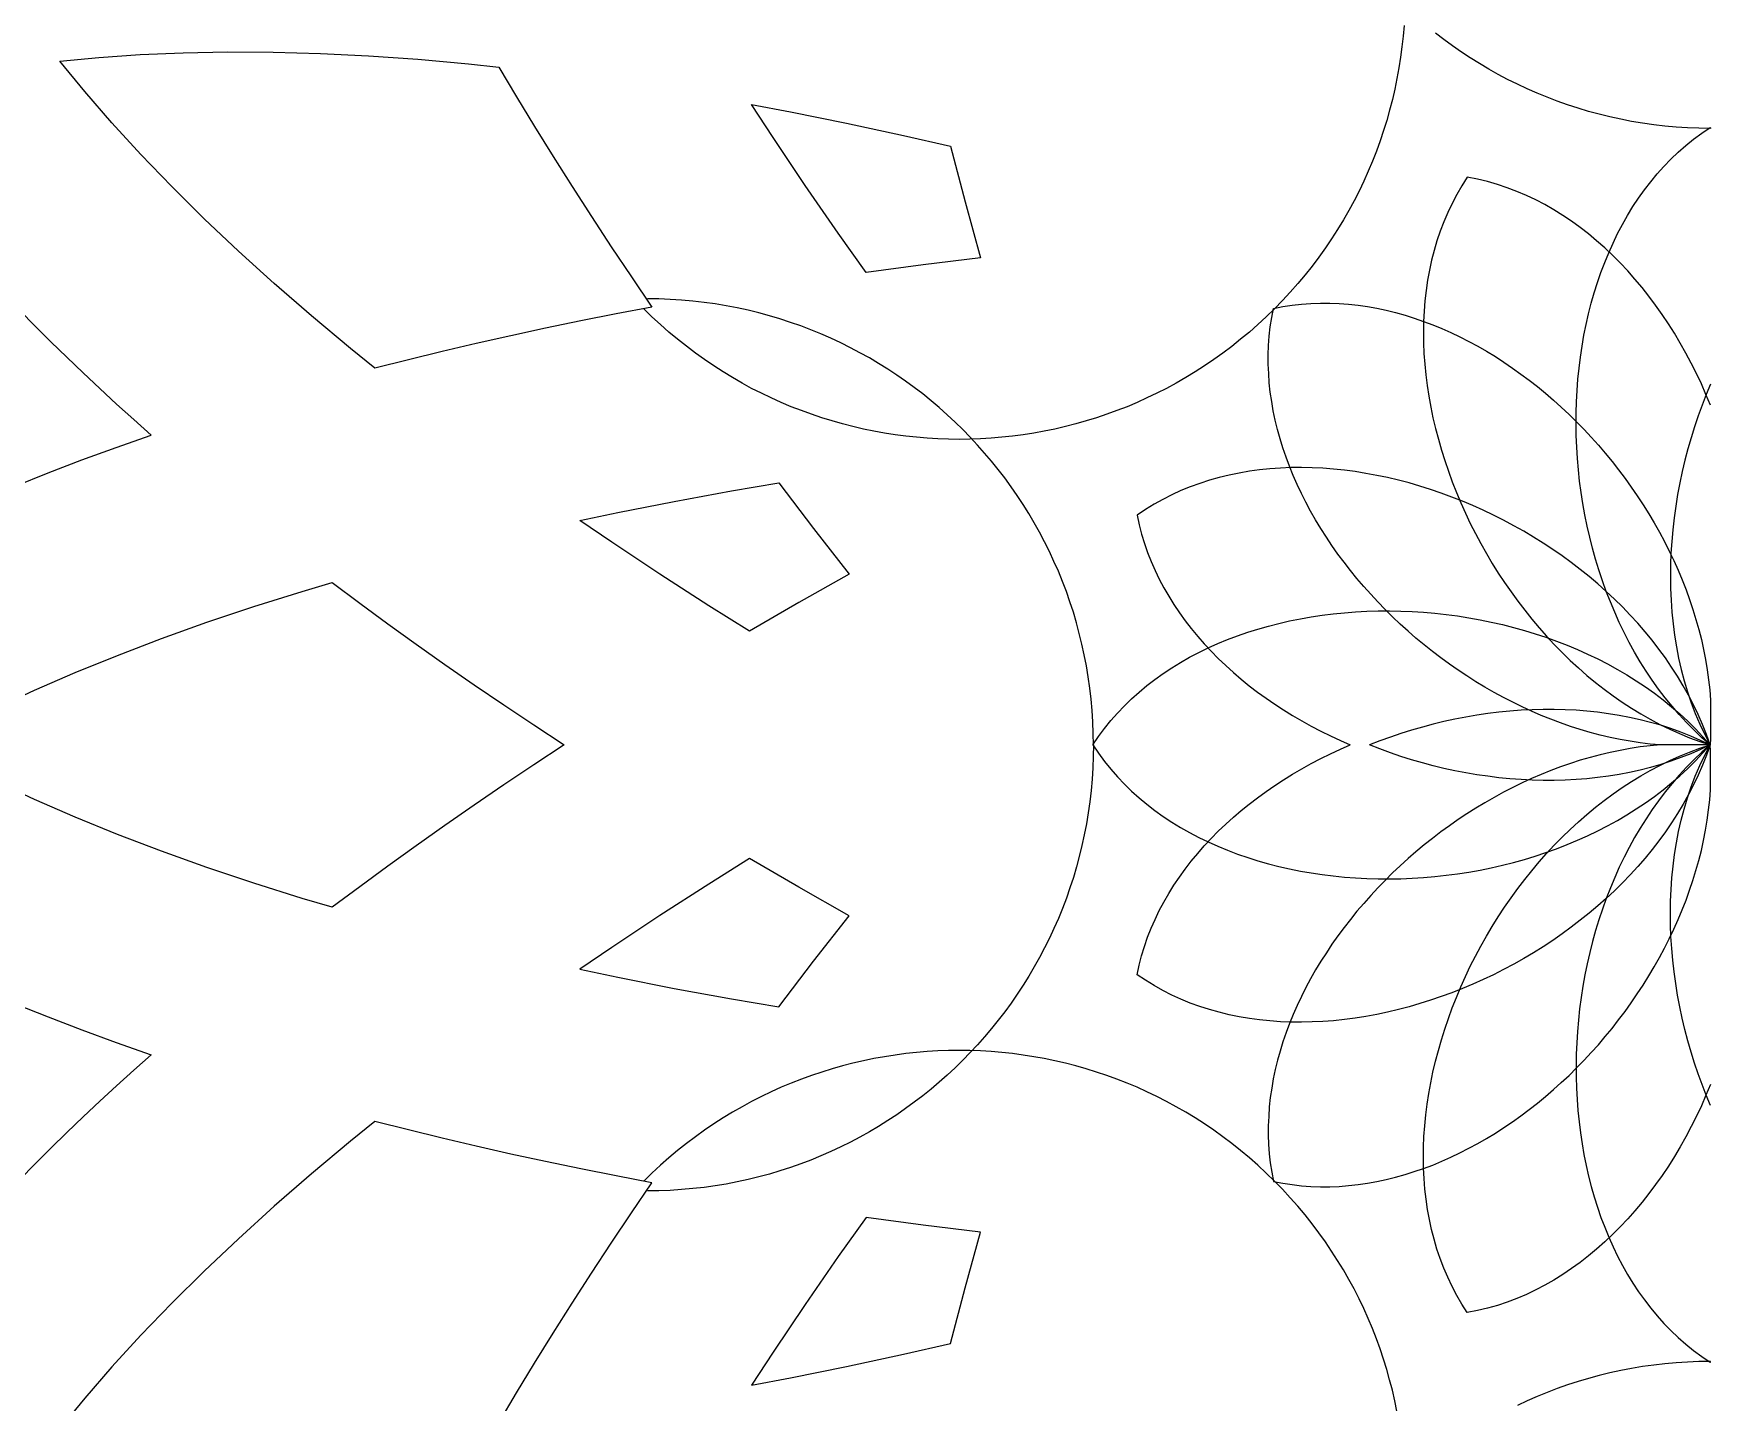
# Model space of a CAD drawing. Extents: x -5 to 96, y -47 to 131.
# Drawn here: x 26.8 to 45.27, y 34.92 to 49.99 of the extents above; entities that cross this region are included whole.
import ezdxf

# ---------------------------------------------------------------- set-up
doc = ezdxf.new("R2010")
doc.units = 0
doc.header["$MEASUREMENT"] = 0
doc.layers.add('LAYER_1', color=18, linetype='CONTINUOUS')

msp = doc.modelspace()

# ---------------------------------------------------------------- linework, layer by layer
at = {"layer": 'LAYER_1'}
for points in [[(41.895, 50.083), (41.885, 49.966), (41.872, 49.849), (41.857, 49.732), (41.839, 49.615), (41.817, 49.499), (41.794, 49.383), (41.767, 49.267), (41.737, 49.152), (41.705, 49.038), (41.67, 48.925), (41.632, 48.812), (41.591, 48.7), (41.548, 48.588), (41.501, 48.478), (41.452, 48.369), (41.4, 48.26), (41.346, 48.153), (41.288, 48.046), (41.228, 47.941), (41.164, 47.837), (41.098, 47.734), (41.03, 47.633), (40.958, 47.533), (40.883, 47.434), (40.806, 47.337), (40.726, 47.241), (40.643, 47.147), (40.558, 47.055), (40.469, 46.964), (40.378, 46.875), (40.286, 46.79), (40.192, 46.707), (40.096, 46.627), (39.999, 46.549), (39.9, 46.475), (39.8, 46.403), (39.699, 46.335), (39.596, 46.269), (39.492, 46.205), (39.387, 46.145), (39.28, 46.087), (39.173, 46.033), (39.064, 45.981), (38.955, 45.931), (38.845, 45.885), (38.733, 45.842), (38.621, 45.801), (38.508, 45.763), (38.395, 45.728), (38.28, 45.695), (38.166, 45.666), (38.05, 45.639), (37.934, 45.615), (37.818, 45.594), (37.701, 45.576), (37.584, 45.561), (37.467, 45.548), (37.35, 45.538), (37.232, 45.531), (37.114, 45.527), (36.996, 45.525), (36.879, 45.527), (36.761, 45.531), (36.643, 45.538), (36.526, 45.548), (36.408, 45.561), (36.291, 45.576), (36.175, 45.594), (36.058, 45.615), (35.942, 45.639), (35.827, 45.666), (35.712, 45.695), (35.598, 45.728), (35.484, 45.763), (35.372, 45.801), (35.259, 45.842), (35.148, 45.885), (35.038, 45.931), (34.928, 45.981), (34.82, 46.033), (34.712, 46.087), (34.606, 46.145), (34.501, 46.205), (34.397, 46.269), (34.294, 46.335), (34.192, 46.403), (34.092, 46.475), (33.994, 46.55), (33.896, 46.627), (33.801, 46.707), (33.707, 46.79), (33.614, 46.875), (33.524, 46.964)], [(41.895, 50.083), (41.885, 49.966), (41.872, 49.849), (41.857, 49.732), (41.839, 49.615), (41.817, 49.499), (41.794, 49.383), (41.767, 49.267), (41.737, 49.152), (41.705, 49.038), (41.67, 48.925), (41.632, 48.812), (41.591, 48.7), (41.548, 48.588), (41.501, 48.478), (41.452, 48.369), (41.4, 48.26), (41.346, 48.153), (41.288, 48.046), (41.228, 47.941), (41.164, 47.837), (41.098, 47.734), (41.03, 47.633), (40.958, 47.533), (40.883, 47.434), (40.806, 47.337), (40.726, 47.241), (40.643, 47.147), (40.558, 47.055), (40.469, 46.964), (40.378, 46.875), (40.286, 46.79), (40.192, 46.707), (40.096, 46.627), (39.999, 46.549), (39.9, 46.475), (39.8, 46.403), (39.699, 46.335), (39.596, 46.269), (39.492, 46.205), (39.387, 46.145), (39.28, 46.087), (39.173, 46.033), (39.064, 45.981), (38.955, 45.931), (38.845, 45.885), (38.733, 45.842), (38.621, 45.801), (38.508, 45.763), (38.395, 45.728), (38.28, 45.695), (38.166, 45.666), (38.05, 45.639), (37.934, 45.615), (37.818, 45.594), (37.701, 45.576), (37.584, 45.561), (37.467, 45.548), (37.35, 45.538), (37.232, 45.531), (37.114, 45.527), (36.996, 45.525), (36.879, 45.527), (36.761, 45.531), (36.643, 45.538), (36.526, 45.548), (36.408, 45.561), (36.291, 45.576), (36.175, 45.594), (36.058, 45.615), (35.942, 45.639), (35.827, 45.666), (35.712, 45.695), (35.598, 45.728), (35.484, 45.763), (35.372, 45.801), (35.259, 45.842), (35.148, 45.885), (35.038, 45.931), (34.928, 45.981), (34.82, 46.033), (34.712, 46.087), (34.606, 46.145), (34.501, 46.205), (34.397, 46.269), (34.294, 46.335), (34.192, 46.403), (34.092, 46.475), (33.994, 46.55), (33.896, 46.627), (33.801, 46.707), (33.707, 46.79), (33.614, 46.875), (33.524, 46.964)], [(45.269, 48.95), (45.143, 48.951), (45.017, 48.956), (44.892, 48.964), (44.768, 48.975), (44.645, 48.99), (44.522, 49.007), (44.401, 49.027), (44.281, 49.05), (44.162, 49.076), (44.043, 49.105), (43.926, 49.137), (43.811, 49.172), (43.696, 49.209), (43.583, 49.249), (43.471, 49.292), (43.36, 49.337), (43.251, 49.385), (43.143, 49.436), (43.036, 49.489), (42.931, 49.544), (42.828, 49.602), (42.726, 49.663), (42.625, 49.725), (42.527, 49.79), (42.43, 49.858), (42.334, 49.927), (42.241, 49.999)], [(38.475, 42.161), (38.467, 42.161), (38.53, 42.253), (38.596, 42.342), (38.666, 42.429), (38.739, 42.512), (38.816, 42.592), (38.895, 42.669), (38.978, 42.743), (39.064, 42.815), (39.153, 42.883), (39.244, 42.948), (39.338, 43.01), (39.435, 43.069), (39.534, 43.126), (39.636, 43.179), (39.739, 43.229), (39.845, 43.277), (39.953, 43.321), (40.063, 43.363), (40.174, 43.401), (40.287, 43.437), (40.402, 43.47), (40.518, 43.499), (40.635, 43.526), (40.754, 43.55), (40.874, 43.571), (40.995, 43.589), (41.116, 43.604), (41.239, 43.617), (41.362, 43.626), (41.486, 43.633), (41.61, 43.636), (41.735, 43.637), (41.86, 43.635), (41.985, 43.63), (42.11, 43.622), (42.235, 43.611), (42.36, 43.597), (42.485, 43.581), (42.609, 43.561), (42.732, 43.539), (42.856, 43.514), (42.978, 43.486), (43.099, 43.455), (43.22, 43.422), (43.339, 43.385), (43.458, 43.346), (43.575, 43.304), (43.69, 43.259), (43.805, 43.211), (43.917, 43.161), (44.028, 43.108), (44.137, 43.052), (44.244, 42.993), (44.35, 42.931), (44.453, 42.866), (44.553, 42.799), (44.652, 42.729), (44.748, 42.656), (44.841, 42.581), (44.932, 42.502), (45.02, 42.421), (45.105, 42.337), (45.186, 42.251), (45.265, 42.161), (45.176, 42.24), (45.089, 42.322), (45.005, 42.407), (44.924, 42.495), (44.846, 42.586), (44.77, 42.679), (44.697, 42.775), (44.627, 42.873), (44.56, 42.974), (44.496, 43.077), (44.434, 43.182), (44.375, 43.289), (44.319, 43.398), (44.265, 43.509), (44.215, 43.622), (44.167, 43.736), (44.122, 43.852), (44.08, 43.969), (44.041, 44.087), (44.005, 44.207), (43.971, 44.327), (43.94, 44.449), (43.912, 44.571), (43.887, 44.694), (43.865, 44.818), (43.846, 44.942), (43.829, 45.066), (43.815, 45.191), (43.805, 45.316), (43.797, 45.441), (43.792, 45.567), (43.789, 45.691), (43.79, 45.816), (43.794, 45.94), (43.8, 46.064), (43.81, 46.187), (43.822, 46.31), (43.837, 46.432), (43.855, 46.553), (43.876, 46.672), (43.9, 46.791), (43.927, 46.909), (43.957, 47.025), (43.989, 47.139), (44.025, 47.253), (44.064, 47.364), (44.105, 47.474), (44.15, 47.581), (44.197, 47.687), (44.247, 47.791), (44.301, 47.892), (44.357, 47.991), (44.416, 48.088), (44.478, 48.182), (44.544, 48.274), (44.612, 48.362), (44.683, 48.448), (44.757, 48.531), (44.834, 48.611), (44.915, 48.687), (44.998, 48.761), (45.084, 48.831), (45.173, 48.897), (45.265, 48.96), (45.269, 48.957), (45.269, 48.95)], [(38.475, 42.161), (38.467, 42.161), (38.53, 42.253), (38.596, 42.342), (38.666, 42.429), (38.739, 42.512), (38.816, 42.592), (38.895, 42.669), (38.978, 42.743), (39.064, 42.815), (39.153, 42.883), (39.244, 42.948), (39.338, 43.01), (39.435, 43.069), (39.534, 43.126), (39.636, 43.179), (39.739, 43.229), (39.845, 43.277), (39.953, 43.321), (40.063, 43.363), (40.174, 43.401), (40.287, 43.437), (40.402, 43.47), (40.518, 43.499), (40.635, 43.526), (40.754, 43.55), (40.874, 43.571), (40.995, 43.589), (41.116, 43.604), (41.239, 43.617), (41.362, 43.626), (41.486, 43.633), (41.61, 43.636), (41.735, 43.637), (41.86, 43.635), (41.985, 43.63), (42.11, 43.622), (42.235, 43.611), (42.36, 43.597), (42.485, 43.581), (42.609, 43.561), (42.732, 43.539), (42.856, 43.514), (42.978, 43.486), (43.099, 43.455), (43.22, 43.422), (43.339, 43.385), (43.458, 43.346), (43.575, 43.304), (43.69, 43.259), (43.805, 43.211), (43.917, 43.161), (44.028, 43.108), (44.137, 43.052), (44.244, 42.993), (44.35, 42.931), (44.453, 42.866), (44.553, 42.799), (44.652, 42.729), (44.748, 42.656), (44.841, 42.581), (44.932, 42.502), (45.02, 42.421), (45.105, 42.337), (45.186, 42.251), (45.265, 42.161), (45.176, 42.24), (45.089, 42.322), (45.005, 42.407), (44.924, 42.495), (44.846, 42.586), (44.77, 42.679), (44.697, 42.775), (44.627, 42.873), (44.56, 42.974), (44.496, 43.077), (44.434, 43.182), (44.375, 43.289), (44.319, 43.398), (44.265, 43.509), (44.215, 43.622), (44.167, 43.736), (44.122, 43.852), (44.08, 43.969), (44.041, 44.087), (44.005, 44.207), (43.971, 44.327), (43.94, 44.449), (43.912, 44.571), (43.887, 44.694), (43.865, 44.818), (43.846, 44.942), (43.829, 45.066), (43.815, 45.191), (43.805, 45.316), (43.797, 45.441), (43.792, 45.567), (43.789, 45.691), (43.79, 45.816), (43.794, 45.94), (43.8, 46.064), (43.81, 46.187), (43.822, 46.31), (43.837, 46.432), (43.855, 46.553), (43.876, 46.672), (43.9, 46.791), (43.927, 46.909), (43.957, 47.025), (43.989, 47.139), (44.025, 47.253), (44.064, 47.364), (44.105, 47.474), (44.15, 47.581), (44.197, 47.687), (44.247, 47.791), (44.301, 47.892), (44.357, 47.991), (44.416, 48.088), (44.478, 48.182), (44.544, 48.274), (44.612, 48.362), (44.683, 48.448), (44.757, 48.531), (44.834, 48.611), (44.915, 48.687), (44.998, 48.761), (45.084, 48.831), (45.173, 48.897), (45.265, 48.96), (45.269, 48.957), (45.269, 48.95)], [(45.269, 45.901), (45.22, 46.019), (45.169, 46.135), (45.115, 46.25), (45.058, 46.364), (44.999, 46.475), (44.937, 46.585), (44.873, 46.693), (44.806, 46.798), (44.737, 46.901), (44.666, 47.002), (44.592, 47.101), (44.516, 47.197), (44.438, 47.29), (44.358, 47.381), (44.276, 47.468), (44.191, 47.553), (44.105, 47.635), (44.016, 47.713), (43.926, 47.788), (43.834, 47.86), (43.74, 47.928), (43.644, 47.992), (43.546, 48.053), (43.446, 48.11), (43.345, 48.162), (43.242, 48.211), (43.138, 48.256), (43.032, 48.296), (42.924, 48.332), (42.815, 48.363), (42.704, 48.39), (42.592, 48.412), (42.532, 48.318), (42.476, 48.222), (42.424, 48.124), (42.377, 48.024), (42.333, 47.922), (42.294, 47.818), (42.258, 47.713), (42.226, 47.606), (42.199, 47.497), (42.175, 47.388), (42.154, 47.277), (42.138, 47.164), (42.125, 47.051), (42.116, 46.937), (42.11, 46.822), (42.108, 46.706), (42.11, 46.589), (42.115, 46.472), (42.123, 46.355), (42.135, 46.237), (42.15, 46.118), (42.168, 46), (42.19, 45.881), (42.214, 45.763), (42.242, 45.644), (42.273, 45.526), (42.307, 45.408), (42.344, 45.291), (42.384, 45.174), (42.426, 45.057), (42.472, 44.942), (42.52, 44.827), (42.571, 44.713), (42.625, 44.6), (42.682, 44.488), (42.741, 44.377), (42.802, 44.268), (42.867, 44.16), (42.933, 44.053), (43.002, 43.948), (43.074, 43.845), (43.148, 43.743), (43.224, 43.644), (43.302, 43.546), (43.382, 43.451), (43.465, 43.357), (43.55, 43.266), (43.636, 43.177), (43.725, 43.091), (43.816, 43.008), (43.909, 42.927), (44.003, 42.848), (44.099, 42.773), (44.197, 42.701), (44.297, 42.631), (44.399, 42.565), (44.502, 42.502), (44.607, 42.443), (44.713, 42.386), (44.821, 42.334), (44.93, 42.285), (45.04, 42.24), (45.152, 42.199), (45.265, 42.161), (45.16, 42.211), (45.053, 42.258), (44.944, 42.301), (44.834, 42.341), (44.722, 42.377), (44.609, 42.409), (44.495, 42.438), (44.379, 42.464), (44.263, 42.486), (44.146, 42.505), (44.027, 42.521), (43.908, 42.534), (43.789, 42.543), (43.668, 42.549), (43.548, 42.552), (43.427, 42.552), (43.305, 42.549), (43.184, 42.543), (43.062, 42.534), (42.94, 42.522), (42.819, 42.507), (42.697, 42.489), (42.576, 42.468), (42.456, 42.445), (42.335, 42.419), (42.216, 42.39), (42.097, 42.358), (41.979, 42.324), (41.861, 42.287), (41.745, 42.248), (41.63, 42.206), (41.516, 42.161)], [(45.269, 45.901), (45.22, 46.019), (45.169, 46.135), (45.115, 46.25), (45.058, 46.364), (44.999, 46.475), (44.937, 46.585), (44.873, 46.693), (44.806, 46.798), (44.737, 46.901), (44.666, 47.002), (44.592, 47.101), (44.516, 47.197), (44.438, 47.29), (44.358, 47.381), (44.276, 47.468), (44.191, 47.553), (44.105, 47.635), (44.016, 47.713), (43.926, 47.788), (43.834, 47.86), (43.74, 47.928), (43.644, 47.992), (43.546, 48.053), (43.446, 48.11), (43.345, 48.162), (43.242, 48.211), (43.138, 48.256), (43.032, 48.296), (42.924, 48.332), (42.815, 48.363), (42.704, 48.39), (42.592, 48.412), (42.532, 48.318), (42.476, 48.222), (42.424, 48.124), (42.377, 48.024), (42.333, 47.922), (42.294, 47.818), (42.258, 47.713), (42.226, 47.606), (42.199, 47.497), (42.175, 47.388), (42.154, 47.277), (42.138, 47.164), (42.125, 47.051), (42.116, 46.937), (42.11, 46.822), (42.108, 46.706), (42.11, 46.589), (42.115, 46.472), (42.123, 46.355), (42.135, 46.237), (42.15, 46.118), (42.168, 46), (42.19, 45.881), (42.214, 45.763), (42.242, 45.644), (42.273, 45.526), (42.307, 45.408), (42.344, 45.291), (42.384, 45.174), (42.426, 45.057), (42.472, 44.942), (42.52, 44.827), (42.571, 44.713), (42.625, 44.6), (42.682, 44.488), (42.741, 44.377), (42.802, 44.268), (42.867, 44.16), (42.933, 44.053), (43.002, 43.948), (43.074, 43.845), (43.148, 43.743), (43.224, 43.644), (43.302, 43.546), (43.382, 43.451), (43.465, 43.357), (43.55, 43.266), (43.636, 43.177), (43.725, 43.091), (43.816, 43.008), (43.909, 42.927), (44.003, 42.848), (44.099, 42.773), (44.197, 42.701), (44.297, 42.631), (44.399, 42.565), (44.502, 42.502), (44.607, 42.443), (44.713, 42.386), (44.821, 42.334), (44.93, 42.285), (45.04, 42.24), (45.152, 42.199), (45.265, 42.161), (45.16, 42.211), (45.053, 42.258), (44.944, 42.301), (44.834, 42.341), (44.722, 42.377), (44.609, 42.409), (44.495, 42.438), (44.379, 42.464), (44.263, 42.486), (44.146, 42.505), (44.027, 42.521), (43.908, 42.534), (43.789, 42.543), (43.668, 42.549), (43.548, 42.552), (43.427, 42.552), (43.305, 42.549), (43.184, 42.543), (43.062, 42.534), (42.94, 42.522), (42.819, 42.507), (42.697, 42.489), (42.576, 42.468), (42.456, 42.445), (42.335, 42.419), (42.216, 42.39), (42.097, 42.358), (41.979, 42.324), (41.861, 42.287), (41.745, 42.248), (41.63, 42.206), (41.516, 42.161)], [(26.604, 45.011), (26.966, 45.157), (27.337, 45.299), (27.715, 45.437), (28.1, 45.572), (27.908, 45.743), (27.719, 45.914), (27.533, 46.086), (27.351, 46.257), (27.172, 46.429), (26.996, 46.601), (26.824, 46.773), (26.654, 46.946)], [(26.604, 45.011), (26.966, 45.157), (27.337, 45.299), (27.715, 45.437), (28.1, 45.572), (27.908, 45.743), (27.719, 45.914), (27.533, 46.086), (27.351, 46.257), (27.172, 46.429), (26.996, 46.601), (26.824, 46.773), (26.654, 46.946)], [(38.475, 42.161), (38.473, 42.288), (38.468, 42.414), (38.46, 42.539), (38.449, 42.663), (38.435, 42.787), (38.418, 42.909), (38.398, 43.03), (38.375, 43.151), (38.349, 43.27), (38.32, 43.388), (38.288, 43.506), (38.254, 43.621), (38.217, 43.736), (38.177, 43.85), (38.134, 43.962), (38.089, 44.073), (38.041, 44.182), (37.99, 44.29), (37.937, 44.397), (37.882, 44.502), (37.824, 44.606), (37.764, 44.708), (37.701, 44.808), (37.636, 44.907), (37.569, 45.004), (37.499, 45.1), (37.427, 45.193), (37.353, 45.285), (37.277, 45.375), (37.199, 45.463), (37.118, 45.55), (37.036, 45.634), (36.952, 45.716), (36.866, 45.797), (36.777, 45.875), (36.687, 45.951), (36.596, 46.025), (36.502, 46.097), (36.406, 46.166), (36.309, 46.234), (36.21, 46.299), (36.11, 46.361), (36.008, 46.422), (35.904, 46.48), (35.799, 46.535), (35.693, 46.588), (35.585, 46.639), (35.475, 46.687), (35.364, 46.732), (35.252, 46.775), (35.139, 46.814), (35.024, 46.852), (34.908, 46.886), (34.791, 46.918), (34.673, 46.947), (34.553, 46.973), (34.433, 46.996), (34.311, 47.016), (34.189, 47.033), (34.066, 47.047), (33.941, 47.058), (33.816, 47.066), (33.69, 47.071), (33.564, 47.073)], [(38.475, 42.161), (38.473, 42.288), (38.468, 42.414), (38.46, 42.539), (38.449, 42.663), (38.435, 42.787), (38.418, 42.909), (38.398, 43.03), (38.375, 43.151), (38.349, 43.27), (38.32, 43.388), (38.288, 43.506), (38.254, 43.621), (38.217, 43.736), (38.177, 43.85), (38.134, 43.962), (38.089, 44.073), (38.041, 44.182), (37.99, 44.29), (37.937, 44.397), (37.882, 44.502), (37.824, 44.606), (37.764, 44.708), (37.701, 44.808), (37.636, 44.907), (37.569, 45.004), (37.499, 45.1), (37.427, 45.193), (37.353, 45.285), (37.277, 45.375), (37.199, 45.463), (37.118, 45.55), (37.036, 45.634), (36.952, 45.716), (36.866, 45.797), (36.777, 45.875), (36.687, 45.951), (36.596, 46.025), (36.502, 46.097), (36.406, 46.166), (36.309, 46.234), (36.21, 46.299), (36.11, 46.361), (36.008, 46.422), (35.904, 46.48), (35.799, 46.535), (35.693, 46.588), (35.585, 46.639), (35.475, 46.687), (35.364, 46.732), (35.252, 46.775), (35.139, 46.814), (35.024, 46.852), (34.908, 46.886), (34.791, 46.918), (34.673, 46.947), (34.553, 46.973), (34.433, 46.996), (34.311, 47.016), (34.189, 47.033), (34.066, 47.047), (33.941, 47.058), (33.816, 47.066), (33.69, 47.071), (33.564, 47.073)], [(45.269, 46.132), (45.222, 46.018), (45.177, 45.902), (45.134, 45.784), (45.094, 45.665), (45.057, 45.543), (45.021, 45.421), (44.989, 45.297), (44.959, 45.171), (44.932, 45.045), (44.908, 44.918), (44.887, 44.789), (44.869, 44.661), (44.854, 44.531), (44.843, 44.402), (44.834, 44.272), (44.829, 44.142), (44.828, 44.012), (44.829, 43.882), (44.835, 43.753), (44.844, 43.624), (44.857, 43.495), (44.873, 43.368), (44.894, 43.241), (44.918, 43.115), (44.947, 42.99), (44.979, 42.867), (45.016, 42.745), (45.057, 42.625), (45.102, 42.506), (45.152, 42.389), (45.206, 42.274), (45.265, 42.161), (45.225, 42.274), (45.182, 42.385), (45.134, 42.494), (45.083, 42.602), (45.028, 42.708), (44.969, 42.813), (44.907, 42.917), (44.842, 43.018), (44.773, 43.118), (44.702, 43.216), (44.627, 43.313), (44.55, 43.407), (44.469, 43.5), (44.386, 43.591), (44.3, 43.68), (44.212, 43.766), (44.121, 43.851), (44.028, 43.934), (43.933, 44.014), (43.836, 44.093), (43.737, 44.169), (43.635, 44.242), (43.532, 44.314), (43.427, 44.383), (43.321, 44.45), (43.213, 44.514), (43.103, 44.575), (42.992, 44.635), (42.88, 44.691), (42.767, 44.745), (42.653, 44.796), (42.538, 44.845), (42.422, 44.89), (42.305, 44.933), (42.188, 44.973), (42.07, 45.011), (41.952, 45.045), (41.833, 45.076), (41.714, 45.104), (41.595, 45.129), (41.476, 45.151), (41.357, 45.17), (41.238, 45.186), (41.119, 45.198), (41.001, 45.207), (40.883, 45.213), (40.766, 45.215), (40.65, 45.214), (40.534, 45.209), (40.419, 45.201), (40.305, 45.189), (40.192, 45.174), (40.08, 45.155), (39.97, 45.132), (39.861, 45.106), (39.753, 45.075), (39.647, 45.041), (39.542, 45.003), (39.439, 44.961), (39.338, 44.915), (39.239, 44.865), (39.143, 44.811), (39.048, 44.753), (38.955, 44.691), (38.978, 44.586), (39.005, 44.483), (39.037, 44.38), (39.072, 44.28), (39.111, 44.18), (39.154, 44.082), (39.2, 43.986), (39.25, 43.891), (39.304, 43.798), (39.361, 43.706), (39.422, 43.616), (39.486, 43.528), (39.553, 43.441), (39.623, 43.356), (39.696, 43.273), (39.771, 43.192), (39.85, 43.112), (39.932, 43.034), (40.016, 42.959), (40.102, 42.885), (40.191, 42.813), (40.282, 42.743), (40.376, 42.675), (40.471, 42.609), (40.569, 42.546), (40.669, 42.484), (40.77, 42.425), (40.874, 42.367), (40.979, 42.312), (41.086, 42.26), (41.194, 42.209), (41.303, 42.161)], [(26.384, 42.562), (26.814, 42.763), (27.262, 42.958), (27.728, 43.147), (28.212, 43.332), (28.713, 43.511), (29.23, 43.684), (29.762, 43.852), (30.093, 43.949), (30.397, 43.722), (30.705, 43.496), (31.018, 43.271), (31.335, 43.047), (31.657, 42.824), (31.983, 42.602), (32.314, 42.381), (32.649, 42.161), (32.314, 41.941), (31.983, 41.72), (31.657, 41.498), (31.335, 41.275), (31.018, 41.051), (30.705, 40.826), (30.397, 40.6), (30.093, 40.373), (29.762, 40.471), (29.23, 40.638), (28.713, 40.811), (28.212, 40.991), (27.728, 41.175), (27.262, 41.365), (26.814, 41.56), (26.384, 41.76)], [(26.384, 42.562), (26.814, 42.763), (27.262, 42.958), (27.728, 43.147), (28.212, 43.332), (28.713, 43.511), (29.23, 43.684), (29.762, 43.852), (30.093, 43.949), (30.397, 43.722), (30.705, 43.496), (31.018, 43.271), (31.335, 43.047), (31.657, 42.824), (31.983, 42.602), (32.314, 42.381), (32.649, 42.161), (32.314, 41.941), (31.983, 41.72), (31.657, 41.498), (31.335, 41.275), (31.018, 41.051), (30.705, 40.826), (30.397, 40.6), (30.093, 40.373), (29.762, 40.471), (29.23, 40.638), (28.713, 40.811), (28.212, 40.991), (27.728, 41.175), (27.262, 41.365), (26.814, 41.56), (26.384, 41.76)], [(38.475, 42.161), (38.473, 42.034), (38.468, 41.908), (38.46, 41.783), (38.449, 41.659), (38.435, 41.536), (38.418, 41.413), (38.398, 41.292), (38.375, 41.171), (38.349, 41.052), (38.32, 40.934), (38.288, 40.817), (38.254, 40.701), (38.217, 40.586), (38.177, 40.473), (38.134, 40.36), (38.089, 40.25), (38.041, 40.14), (37.99, 40.032), (37.937, 39.925), (37.882, 39.82), (37.824, 39.717), (37.764, 39.615), (37.701, 39.514), (37.636, 39.415), (37.569, 39.318), (37.499, 39.223), (37.427, 39.129), (37.353, 39.037), (37.277, 38.947), (37.199, 38.859), (37.118, 38.773), (37.036, 38.688), (36.952, 38.606), (36.866, 38.526), (36.777, 38.448), (36.687, 38.371), (36.596, 38.297), (36.502, 38.226), (36.406, 38.156), (36.309, 38.089), (36.21, 38.024), (36.11, 37.961), (36.008, 37.901), (35.904, 37.843), (35.799, 37.787), (35.693, 37.734), (35.585, 37.684), (35.475, 37.636), (35.364, 37.59), (35.252, 37.548), (35.139, 37.508), (35.024, 37.471), (34.908, 37.436), (34.791, 37.404), (34.673, 37.375), (34.553, 37.35), (34.433, 37.326), (34.311, 37.306), (34.189, 37.289), (34.066, 37.275), (33.941, 37.264), (33.816, 37.256), (33.69, 37.251), (33.564, 37.25)], [(38.475, 42.161), (38.473, 42.034), (38.468, 41.908), (38.46, 41.783), (38.449, 41.659), (38.435, 41.536), (38.418, 41.413), (38.398, 41.292), (38.375, 41.171), (38.349, 41.052), (38.32, 40.934), (38.288, 40.817), (38.254, 40.701), (38.217, 40.586), (38.177, 40.473), (38.134, 40.36), (38.089, 40.25), (38.041, 40.14), (37.99, 40.032), (37.937, 39.925), (37.882, 39.82), (37.824, 39.717), (37.764, 39.615), (37.701, 39.514), (37.636, 39.415), (37.569, 39.318), (37.499, 39.223), (37.427, 39.129), (37.353, 39.037), (37.277, 38.947), (37.199, 38.859), (37.118, 38.773), (37.036, 38.688), (36.952, 38.606), (36.866, 38.526), (36.777, 38.448), (36.687, 38.371), (36.596, 38.297), (36.502, 38.226), (36.406, 38.156), (36.309, 38.089), (36.21, 38.024), (36.11, 37.961), (36.008, 37.901), (35.904, 37.843), (35.799, 37.787), (35.693, 37.734), (35.585, 37.684), (35.475, 37.636), (35.364, 37.59), (35.252, 37.548), (35.139, 37.508), (35.024, 37.471), (34.908, 37.436), (34.791, 37.404), (34.673, 37.375), (34.553, 37.35), (34.433, 37.326), (34.311, 37.306), (34.189, 37.289), (34.066, 37.275), (33.941, 37.264), (33.816, 37.256), (33.69, 37.251), (33.564, 37.25)], [(38.475, 42.161), (38.467, 42.161), (38.53, 42.069), (38.596, 41.98), (38.666, 41.894), (38.739, 41.81), (38.816, 41.73), (38.895, 41.653), (38.978, 41.579), (39.064, 41.508), (39.153, 41.44), (39.244, 41.374), (39.338, 41.312), (39.435, 41.253), (39.534, 41.197), (39.636, 41.143), (39.739, 41.093), (39.845, 41.045), (39.953, 41.001), (40.063, 40.959), (40.174, 40.921), (40.287, 40.885), (40.402, 40.853), (40.518, 40.823), (40.635, 40.796), (40.754, 40.772), (40.874, 40.751), (40.995, 40.733), (41.116, 40.718), (41.239, 40.706), (41.362, 40.696), (41.486, 40.69), (41.61, 40.686), (41.735, 40.685), (41.86, 40.688), (41.985, 40.693), (42.11, 40.701), (42.235, 40.711), (42.36, 40.725), (42.485, 40.741), (42.609, 40.761), (42.732, 40.783), (42.856, 40.808), (42.978, 40.836), (43.099, 40.867), (43.22, 40.9), (43.339, 40.937), (43.458, 40.976), (43.575, 41.018), (43.69, 41.063), (43.805, 41.111), (43.917, 41.161), (44.028, 41.215), (44.137, 41.271), (44.244, 41.33), (44.35, 41.391), (44.453, 41.456), (44.553, 41.523), (44.652, 41.593), (44.748, 41.666), (44.841, 41.742), (44.932, 41.82), (45.02, 41.901), (45.105, 41.985), (45.186, 42.072), (45.265, 42.161), (45.176, 42.082), (45.089, 42), (45.005, 41.915), (44.924, 41.827), (44.846, 41.737), (44.77, 41.643), (44.697, 41.547), (44.627, 41.449), (44.56, 41.348), (44.496, 41.245), (44.434, 41.14), (44.375, 41.033), (44.319, 40.924), (44.265, 40.813), (44.215, 40.7), (44.167, 40.586), (44.122, 40.471), (44.08, 40.354), (44.041, 40.235), (44.005, 40.116), (43.971, 39.995), (43.94, 39.874), (43.912, 39.751), (43.887, 39.628), (43.865, 39.505), (43.846, 39.38), (43.829, 39.256), (43.815, 39.131), (43.805, 39.006), (43.797, 38.881), (43.792, 38.756), (43.789, 38.631), (43.79, 38.506), (43.794, 38.382), (43.8, 38.258), (43.81, 38.135), (43.822, 38.012), (43.837, 37.891), (43.855, 37.77), (43.876, 37.65), (43.9, 37.531), (43.927, 37.414), (43.957, 37.298), (43.989, 37.183), (44.025, 37.07), (44.064, 36.958), (44.105, 36.849), (44.15, 36.741), (44.197, 36.635), (44.247, 36.532), (44.301, 36.43), (44.357, 36.331), (44.416, 36.234), (44.478, 36.14), (44.544, 36.049), (44.612, 35.96), (44.683, 35.874), (44.757, 35.791), (44.834, 35.712), (44.915, 35.635), (44.998, 35.562), (45.084, 35.492), (45.173, 35.426), (45.265, 35.363), (45.269, 35.366), (45.269, 35.373)], [(45.269, 38.19), (45.222, 38.304), (45.177, 38.42), (45.134, 38.538), (45.094, 38.658), (45.057, 38.779), (45.021, 38.902), (44.989, 39.026), (44.959, 39.151), (44.932, 39.277), (44.908, 39.405), (44.887, 39.533), (44.869, 39.662), (44.854, 39.791), (44.843, 39.921), (44.834, 40.05), (44.829, 40.18), (44.828, 40.31), (44.829, 40.44), (44.835, 40.57), (44.844, 40.699), (44.857, 40.827), (44.873, 40.955), (44.894, 41.081), (44.918, 41.207), (44.947, 41.332), (44.979, 41.455), (45.016, 41.577), (45.057, 41.698), (45.102, 41.816), (45.152, 41.933), (45.206, 42.048), (45.265, 42.161), (45.225, 42.049), (45.182, 41.938), (45.134, 41.828), (45.083, 41.72), (45.028, 41.614), (44.969, 41.509), (44.907, 41.406), (44.842, 41.304), (44.773, 41.204), (44.702, 41.106), (44.627, 41.009), (44.55, 40.915), (44.469, 40.822), (44.386, 40.731), (44.3, 40.643), (44.212, 40.556), (44.121, 40.471), (44.028, 40.389), (43.933, 40.308), (43.836, 40.23), (43.737, 40.154), (43.635, 40.08), (43.532, 40.008), (43.427, 39.939), (43.321, 39.873), (43.213, 39.809), (43.103, 39.747), (42.992, 39.688), (42.88, 39.631), (42.767, 39.577), (42.653, 39.526), (42.538, 39.478), (42.422, 39.432), (42.305, 39.389), (42.188, 39.349), (42.07, 39.312), (41.952, 39.277), (41.833, 39.246), (41.714, 39.218), (41.595, 39.193), (41.476, 39.171), (41.357, 39.152), (41.238, 39.137), (41.119, 39.124), (41.001, 39.115), (40.883, 39.11), (40.766, 39.107), (40.65, 39.108), (40.534, 39.113), (40.419, 39.121), (40.305, 39.133), (40.192, 39.148), (40.08, 39.167), (39.97, 39.19), (39.861, 39.217), (39.753, 39.247), (39.647, 39.281), (39.542, 39.319), (39.439, 39.361), (39.338, 39.407), (39.239, 39.457), (39.143, 39.511), (39.048, 39.569), (38.955, 39.631), (38.978, 39.736), (39.005, 39.84), (39.037, 39.942), (39.072, 40.043), (39.111, 40.142), (39.154, 40.24), (39.2, 40.336), (39.25, 40.431), (39.304, 40.524), (39.361, 40.616), (39.422, 40.706), (39.486, 40.794), (39.553, 40.881), (39.623, 40.966), (39.696, 41.049), (39.771, 41.131), (39.85, 41.21), (39.932, 41.288), (40.016, 41.364), (40.102, 41.437), (40.191, 41.509), (40.282, 41.579), (40.376, 41.647), (40.471, 41.713), (40.569, 41.777), (40.669, 41.838), (40.77, 41.898), (40.874, 41.955), (40.979, 42.01), (41.086, 42.062), (41.194, 42.113), (41.303, 42.161)], [(45.269, 38.422), (45.22, 38.304), (45.169, 38.187), (45.115, 38.072), (45.058, 37.959), (44.999, 37.847), (44.937, 37.737), (44.873, 37.63), (44.806, 37.524), (44.737, 37.421), (44.666, 37.32), (44.592, 37.221), (44.516, 37.125), (44.438, 37.032), (44.358, 36.942), (44.276, 36.854), (44.191, 36.769), (44.105, 36.688), (44.016, 36.609), (43.926, 36.534), (43.834, 36.463), (43.74, 36.395), (43.644, 36.33), (43.546, 36.269), (43.446, 36.213), (43.345, 36.16), (43.242, 36.111), (43.138, 36.067), (43.032, 36.026), (42.924, 35.99), (42.815, 35.959), (42.704, 35.932), (42.592, 35.91), (42.532, 36.004), (42.476, 36.1), (42.424, 36.199), (42.377, 36.299), (42.333, 36.401), (42.294, 36.504), (42.258, 36.61), (42.226, 36.717), (42.199, 36.825), (42.175, 36.935), (42.154, 37.046), (42.138, 37.158), (42.125, 37.271), (42.116, 37.385), (42.11, 37.5), (42.108, 37.616), (42.11, 37.733), (42.115, 37.85), (42.123, 37.968), (42.135, 38.086), (42.15, 38.204), (42.168, 38.322), (42.19, 38.441), (42.214, 38.559), (42.242, 38.678), (42.273, 38.796), (42.307, 38.914), (42.344, 39.032), (42.384, 39.149), (42.426, 39.265), (42.472, 39.381), (42.52, 39.496), (42.571, 39.61), (42.625, 39.723), (42.682, 39.834), (42.741, 39.945), (42.802, 40.055), (42.867, 40.163), (42.933, 40.269), (43.002, 40.374), (43.074, 40.477), (43.148, 40.579), (43.224, 40.679), (43.302, 40.776), (43.382, 40.872), (43.465, 40.965), (43.55, 41.056), (43.636, 41.145), (43.725, 41.231), (43.816, 41.315), (43.909, 41.396), (44.003, 41.474), (44.099, 41.549), (44.197, 41.622), (44.297, 41.691), (44.399, 41.757), (44.502, 41.82), (44.607, 41.88), (44.713, 41.936), (44.821, 41.988), (44.93, 42.037), (45.04, 42.082), (45.152, 42.124), (45.265, 42.161), (45.16, 42.111), (45.053, 42.064), (44.944, 42.021), (44.834, 41.982), (44.722, 41.946), (44.609, 41.913), (44.495, 41.884), (44.379, 41.858), (44.263, 41.836), (44.146, 41.817), (44.027, 41.801), (43.908, 41.789), (43.789, 41.779), (43.668, 41.773), (43.548, 41.77), (43.427, 41.77), (43.305, 41.773), (43.184, 41.779), (43.062, 41.788), (42.94, 41.8), (42.819, 41.815), (42.697, 41.833), (42.576, 41.854), (42.456, 41.877), (42.335, 41.903), (42.216, 41.932), (42.097, 41.964), (41.979, 41.998), (41.861, 42.035), (41.745, 42.075), (41.63, 42.117), (41.516, 42.161)], [(45.269, 38.422), (45.22, 38.304), (45.169, 38.187), (45.115, 38.072), (45.058, 37.959), (44.999, 37.847), (44.937, 37.737), (44.873, 37.63), (44.806, 37.524), (44.737, 37.421), (44.666, 37.32), (44.592, 37.221), (44.516, 37.125), (44.438, 37.032), (44.358, 36.942), (44.276, 36.854), (44.191, 36.769), (44.105, 36.688), (44.016, 36.609), (43.926, 36.534), (43.834, 36.463), (43.74, 36.395), (43.644, 36.33), (43.546, 36.269), (43.446, 36.213), (43.345, 36.16), (43.242, 36.111), (43.138, 36.067), (43.032, 36.026), (42.924, 35.99), (42.815, 35.959), (42.704, 35.932), (42.592, 35.91), (42.532, 36.004), (42.476, 36.1), (42.424, 36.199), (42.377, 36.299), (42.333, 36.401), (42.294, 36.504), (42.258, 36.61), (42.226, 36.717), (42.199, 36.825), (42.175, 36.935), (42.154, 37.046), (42.138, 37.158), (42.125, 37.271), (42.116, 37.385), (42.11, 37.5), (42.108, 37.616), (42.11, 37.733), (42.115, 37.85), (42.123, 37.968), (42.135, 38.086), (42.15, 38.204), (42.168, 38.322), (42.19, 38.441), (42.214, 38.559), (42.242, 38.678), (42.273, 38.796), (42.307, 38.914), (42.344, 39.032), (42.384, 39.149), (42.426, 39.265), (42.472, 39.381), (42.52, 39.496), (42.571, 39.61), (42.625, 39.723), (42.682, 39.834), (42.741, 39.945), (42.802, 40.055), (42.867, 40.163), (42.933, 40.269), (43.002, 40.374), (43.074, 40.477), (43.148, 40.579), (43.224, 40.679), (43.302, 40.776), (43.382, 40.872), (43.465, 40.965), (43.55, 41.056), (43.636, 41.145), (43.725, 41.231), (43.816, 41.315), (43.909, 41.396), (44.003, 41.474), (44.099, 41.549), (44.197, 41.622), (44.297, 41.691), (44.399, 41.757), (44.502, 41.82), (44.607, 41.88), (44.713, 41.936), (44.821, 41.988), (44.93, 42.037), (45.04, 42.082), (45.152, 42.124), (45.265, 42.161), (45.16, 42.111), (45.053, 42.064), (44.944, 42.021), (44.834, 41.982), (44.722, 41.946), (44.609, 41.913), (44.495, 41.884), (44.379, 41.858), (44.263, 41.836), (44.146, 41.817), (44.027, 41.801), (43.908, 41.789), (43.789, 41.779), (43.668, 41.773), (43.548, 41.77), (43.427, 41.77), (43.305, 41.773), (43.184, 41.779), (43.062, 41.788), (42.94, 41.8), (42.819, 41.815), (42.697, 41.833), (42.576, 41.854), (42.456, 41.877), (42.335, 41.903), (42.216, 41.932), (42.097, 41.964), (41.979, 41.998), (41.861, 42.035), (41.745, 42.075), (41.63, 42.117), (41.516, 42.161)], [(26.604, 39.311), (26.966, 39.166), (27.337, 39.023), (27.715, 38.885), (28.1, 38.75), (27.908, 38.579), (27.719, 38.408), (27.533, 38.237), (27.351, 38.065), (27.172, 37.893), (26.996, 37.721), (26.824, 37.549), (26.654, 37.376)], [(26.604, 39.311), (26.966, 39.166), (27.337, 39.023), (27.715, 38.885), (28.1, 38.75), (27.908, 38.579), (27.719, 38.408), (27.533, 38.237), (27.351, 38.065), (27.172, 37.893), (26.996, 37.721), (26.824, 37.549), (26.654, 37.376)], [(41.817, 34.824), (41.794, 34.94), (41.767, 35.055), (41.737, 35.17), (41.705, 35.284), (41.67, 35.398), (41.632, 35.51), (41.591, 35.623), (41.548, 35.734), (41.501, 35.844), (41.452, 35.954), (41.4, 36.062), (41.346, 36.17), (41.288, 36.276), (41.228, 36.381), (41.164, 36.485), (41.098, 36.588), (41.03, 36.69), (40.958, 36.79), (40.883, 36.888), (40.806, 36.986), (40.726, 37.081), (40.643, 37.175), (40.558, 37.268), (40.469, 37.358), (40.378, 37.447), (40.286, 37.533), (40.192, 37.616), (40.096, 37.696), (39.999, 37.773), (39.9, 37.847), (39.8, 37.919), (39.699, 37.988), (39.596, 38.054), (39.492, 38.117), (39.387, 38.177), (39.28, 38.235), (39.173, 38.29), (39.064, 38.342), (38.955, 38.391), (38.845, 38.437), (38.733, 38.481), (38.621, 38.522), (38.508, 38.559), (38.395, 38.595), (38.28, 38.627), (38.166, 38.656), (38.05, 38.683), (37.934, 38.707), (37.818, 38.728), (37.701, 38.746), (37.584, 38.762), (37.467, 38.774), (37.35, 38.784), (37.232, 38.791), (37.114, 38.795), (36.996, 38.797), (36.879, 38.795), (36.761, 38.791), (36.643, 38.784), (36.526, 38.774), (36.408, 38.762), (36.291, 38.746), (36.175, 38.728), (36.058, 38.707), (35.942, 38.683), (35.827, 38.656), (35.712, 38.627), (35.598, 38.595), (35.484, 38.559), (35.372, 38.521), (35.259, 38.481), (35.148, 38.437), (35.038, 38.391), (34.928, 38.342), (34.82, 38.29), (34.712, 38.235), (34.606, 38.177), (34.501, 38.117), (34.397, 38.054), (34.294, 37.988), (34.192, 37.919), (34.092, 37.847), (33.994, 37.773), (33.896, 37.696), (33.801, 37.616), (33.707, 37.533), (33.614, 37.447), (33.524, 37.358)], [(41.817, 34.824), (41.794, 34.94), (41.767, 35.055), (41.737, 35.17), (41.705, 35.284), (41.67, 35.398), (41.632, 35.51), (41.591, 35.623), (41.548, 35.734), (41.501, 35.844), (41.452, 35.954), (41.4, 36.062), (41.346, 36.17), (41.288, 36.276), (41.228, 36.381), (41.164, 36.485), (41.098, 36.588), (41.03, 36.69), (40.958, 36.79), (40.883, 36.888), (40.806, 36.986), (40.726, 37.081), (40.643, 37.175), (40.558, 37.268), (40.469, 37.358), (40.378, 37.447), (40.286, 37.533), (40.192, 37.616), (40.096, 37.696), (39.999, 37.773), (39.9, 37.847), (39.8, 37.919), (39.699, 37.988), (39.596, 38.054), (39.492, 38.117), (39.387, 38.177), (39.28, 38.235), (39.173, 38.29), (39.064, 38.342), (38.955, 38.391), (38.845, 38.437), (38.733, 38.481), (38.621, 38.522), (38.508, 38.559), (38.395, 38.595), (38.28, 38.627), (38.166, 38.656), (38.05, 38.683), (37.934, 38.707), (37.818, 38.728), (37.701, 38.746), (37.584, 38.762), (37.467, 38.774), (37.35, 38.784), (37.232, 38.791), (37.114, 38.795), (36.996, 38.797), (36.879, 38.795), (36.761, 38.791), (36.643, 38.784), (36.526, 38.774), (36.408, 38.762), (36.291, 38.746), (36.175, 38.728), (36.058, 38.707), (35.942, 38.683), (35.827, 38.656), (35.712, 38.627), (35.598, 38.595), (35.484, 38.559), (35.372, 38.521), (35.259, 38.481), (35.148, 38.437), (35.038, 38.391), (34.928, 38.342), (34.82, 38.29), (34.712, 38.235), (34.606, 38.177), (34.501, 38.117), (34.397, 38.054), (34.294, 37.988), (34.192, 37.919), (34.092, 37.847), (33.994, 37.773), (33.896, 37.696), (33.801, 37.616), (33.707, 37.533), (33.614, 37.447), (33.524, 37.358)], [(31.929, 34.698), (32.123, 35.025), (32.322, 35.354), (32.526, 35.683), (32.735, 36.013), (32.948, 36.344), (33.166, 36.676), (33.388, 37.008), (33.614, 37.34), (33.22, 37.415), (32.83, 37.493), (32.443, 37.573), (32.059, 37.656), (31.679, 37.741), (31.304, 37.83), (30.932, 37.921), (30.564, 38.014), (30.294, 37.796), (29.867, 37.438), (29.456, 37.081), (29.062, 36.724), (28.685, 36.367), (28.328, 36.014), (27.988, 35.662), (27.668, 35.312), (27.368, 34.967), (27.094, 34.633)], [(31.929, 34.698), (32.123, 35.025), (32.322, 35.354), (32.526, 35.683), (32.735, 36.013), (32.948, 36.344), (33.166, 36.676), (33.388, 37.008), (33.614, 37.34), (33.22, 37.415), (32.83, 37.493), (32.443, 37.573), (32.059, 37.656), (31.679, 37.741), (31.304, 37.83), (30.932, 37.921), (30.564, 38.014), (30.294, 37.796), (29.867, 37.438), (29.456, 37.081), (29.062, 36.724), (28.685, 36.367), (28.328, 36.014), (27.988, 35.662), (27.668, 35.312), (27.368, 34.967), (27.094, 34.633)], [(45.269, 35.373), (45.143, 35.371), (45.017, 35.366), (44.892, 35.358), (44.768, 35.347), (44.645, 35.333), (44.522, 35.315), (44.401, 35.295), (44.281, 35.272), (44.162, 35.246), (44.043, 35.217), (43.926, 35.185), (43.811, 35.151), (43.696, 35.113), (43.583, 35.073), (43.471, 35.03), (43.36, 34.985), (43.251, 34.937), (43.143, 34.887)], [(45.269, 35.373), (45.143, 35.371), (45.017, 35.366), (44.892, 35.358), (44.768, 35.347), (44.645, 35.333), (44.522, 35.315), (44.401, 35.295), (44.281, 35.272), (44.162, 35.246), (44.043, 35.217), (43.926, 35.185), (43.811, 35.151), (43.696, 35.113), (43.583, 35.073), (43.471, 35.03), (43.36, 34.985), (43.251, 34.937), (43.143, 34.887)]]:
    msp.add_lwpolyline(points, dxfattribs=at)
for points in [[(31.929, 49.624), (32.123, 49.297), (32.322, 48.969), (32.526, 48.639), (32.735, 48.309), (32.948, 47.978), (33.166, 47.647), (33.388, 47.315), (33.614, 46.982), (33.22, 46.907), (32.83, 46.83), (32.443, 46.749), (32.059, 46.666), (31.679, 46.581), (31.304, 46.493), (30.932, 46.402), (30.564, 46.308), (30.294, 46.526), (29.867, 46.884), (29.456, 47.242), (29.062, 47.599), (28.685, 47.955), (28.328, 48.309), (27.988, 48.661), (27.668, 49.01), (27.368, 49.356), (27.094, 49.689), (27.523, 49.731), (27.979, 49.763), (28.453, 49.783), (28.941, 49.791), (29.445, 49.789), (29.963, 49.774), (30.494, 49.748), (31.038, 49.71), (31.593, 49.66)], [(31.929, 49.624), (32.123, 49.297), (32.322, 48.969), (32.526, 48.639), (32.735, 48.309), (32.948, 47.978), (33.166, 47.647), (33.388, 47.315), (33.614, 46.982), (33.22, 46.907), (32.83, 46.83), (32.443, 46.749), (32.059, 46.666), (31.679, 46.581), (31.304, 46.493), (30.932, 46.402), (30.564, 46.308), (30.294, 46.526), (29.867, 46.884), (29.456, 47.242), (29.062, 47.599), (28.685, 47.955), (28.328, 48.309), (27.988, 48.661), (27.668, 49.01), (27.368, 49.356), (27.094, 49.689), (27.523, 49.731), (27.979, 49.763), (28.453, 49.783), (28.941, 49.791), (29.445, 49.789), (29.963, 49.774), (30.494, 49.748), (31.038, 49.71), (31.593, 49.66)], [(36.9, 48.752), (37.062, 48.141), (37.231, 47.526), (36.599, 47.448), (35.972, 47.364), (35.666, 47.795), (35.301, 48.322), (34.949, 48.848), (34.711, 49.211), (35.138, 49.132), (35.758, 49.006), (36.385, 48.871)], [(36.9, 48.752), (37.062, 48.141), (37.231, 47.526), (36.599, 47.448), (35.972, 47.364), (35.666, 47.795), (35.301, 48.322), (34.949, 48.848), (34.711, 49.211), (35.138, 49.132), (35.758, 49.006), (36.385, 48.871)], [(45.265, 42.161), (45.265, 42.161), (45.265, 42.161), (44.718, 42.161), (44.607, 42.171), (44.496, 42.185), (44.385, 42.201), (44.275, 42.221), (44.164, 42.244), (44.055, 42.27), (43.945, 42.299), (43.836, 42.33), (43.728, 42.365), (43.62, 42.403), (43.513, 42.443), (43.406, 42.486), (43.3, 42.531), (43.196, 42.58), (43.092, 42.63), (42.989, 42.684), (42.887, 42.739), (42.786, 42.797), (42.686, 42.857), (42.588, 42.92), (42.491, 42.984), (42.395, 43.051), (42.301, 43.12), (42.208, 43.19), (42.117, 43.263), (42.027, 43.337), (41.94, 43.414), (41.853, 43.492), (41.769, 43.572), (41.687, 43.653), (41.606, 43.736), (41.528, 43.82), (41.451, 43.906), (41.377, 43.994), (41.305, 44.082), (41.235, 44.172), (41.167, 44.263), (41.102, 44.356), (41.04, 44.449), (40.98, 44.544), (40.922, 44.639), (40.867, 44.735), (40.815, 44.833), (40.765, 44.931), (40.719, 45.029), (40.675, 45.129), (40.634, 45.229), (40.597, 45.329), (40.562, 45.431), (40.531, 45.532), (40.503, 45.634), (40.478, 45.736), (40.456, 45.839), (40.438, 45.942), (40.423, 46.045), (40.412, 46.148), (40.405, 46.251), (40.401, 46.354), (40.401, 46.457), (40.404, 46.56), (40.412, 46.662), (40.423, 46.765), (40.439, 46.867), (40.458, 46.968), (40.561, 46.988), (40.664, 47.004), (40.767, 47.015), (40.87, 47.023), (40.974, 47.026), (41.078, 47.026), (41.181, 47.022), (41.285, 47.014), (41.389, 47.003), (41.493, 46.988), (41.596, 46.969), (41.7, 46.947), (41.803, 46.921), (41.906, 46.893), (42.008, 46.861), (42.11, 46.825), (42.211, 46.787), (42.312, 46.746), (42.412, 46.701), (42.511, 46.654), (42.61, 46.603), (42.708, 46.55), (42.805, 46.495), (42.901, 46.436), (42.996, 46.375), (43.09, 46.311), (43.182, 46.245), (43.274, 46.177), (43.364, 46.106), (43.453, 46.033), (43.541, 45.957), (43.627, 45.88), (43.712, 45.8), (43.795, 45.718), (43.877, 45.635), (43.957, 45.549), (44.035, 45.462), (44.111, 45.373), (44.186, 45.282), (44.258, 45.19), (44.329, 45.096), (44.398, 45), (44.464, 44.903), (44.529, 44.805), (44.591, 44.706), (44.651, 44.605), (44.708, 44.503), (44.763, 44.4), (44.816, 44.296), (44.866, 44.191), (44.914, 44.085), (44.958, 43.978), (45.001, 43.87), (45.04, 43.762), (45.077, 43.653), (45.11, 43.543), (45.141, 43.433), (45.169, 43.323), (45.194, 43.212), (45.215, 43.101), (45.234, 42.989), (45.249, 42.878), (45.261, 42.766), (45.269, 42.654), (45.269, 42.227)], [(45.265, 42.161), (45.265, 42.161), (45.265, 42.161), (44.718, 42.161), (44.607, 42.171), (44.496, 42.185), (44.385, 42.201), (44.275, 42.221), (44.164, 42.244), (44.055, 42.27), (43.945, 42.299), (43.836, 42.33), (43.728, 42.365), (43.62, 42.403), (43.513, 42.443), (43.406, 42.486), (43.3, 42.531), (43.196, 42.58), (43.092, 42.63), (42.989, 42.684), (42.887, 42.739), (42.786, 42.797), (42.686, 42.857), (42.588, 42.92), (42.491, 42.984), (42.395, 43.051), (42.301, 43.12), (42.208, 43.19), (42.117, 43.263), (42.027, 43.337), (41.94, 43.414), (41.853, 43.492), (41.769, 43.572), (41.687, 43.653), (41.606, 43.736), (41.528, 43.82), (41.451, 43.906), (41.377, 43.994), (41.305, 44.082), (41.235, 44.172), (41.167, 44.263), (41.102, 44.356), (41.04, 44.449), (40.98, 44.544), (40.922, 44.639), (40.867, 44.735), (40.815, 44.833), (40.765, 44.931), (40.719, 45.029), (40.675, 45.129), (40.634, 45.229), (40.597, 45.329), (40.562, 45.431), (40.531, 45.532), (40.503, 45.634), (40.478, 45.736), (40.456, 45.839), (40.438, 45.942), (40.423, 46.045), (40.412, 46.148), (40.405, 46.251), (40.401, 46.354), (40.401, 46.457), (40.404, 46.56), (40.412, 46.662), (40.423, 46.765), (40.439, 46.867), (40.458, 46.968), (40.561, 46.988), (40.664, 47.004), (40.767, 47.015), (40.87, 47.023), (40.974, 47.026), (41.078, 47.026), (41.181, 47.022), (41.285, 47.014), (41.389, 47.003), (41.493, 46.988), (41.596, 46.969), (41.7, 46.947), (41.803, 46.921), (41.906, 46.893), (42.008, 46.861), (42.11, 46.825), (42.211, 46.787), (42.312, 46.746), (42.412, 46.701), (42.511, 46.654), (42.61, 46.603), (42.708, 46.55), (42.805, 46.495), (42.901, 46.436), (42.996, 46.375), (43.09, 46.311), (43.182, 46.245), (43.274, 46.177), (43.364, 46.106), (43.453, 46.033), (43.541, 45.957), (43.627, 45.88), (43.712, 45.8), (43.795, 45.718), (43.877, 45.635), (43.957, 45.549), (44.035, 45.462), (44.111, 45.373), (44.186, 45.282), (44.258, 45.19), (44.329, 45.096), (44.398, 45), (44.464, 44.903), (44.529, 44.805), (44.591, 44.706), (44.651, 44.605), (44.708, 44.503), (44.763, 44.4), (44.816, 44.296), (44.866, 44.191), (44.914, 44.085), (44.958, 43.978), (45.001, 43.87), (45.04, 43.762), (45.077, 43.653), (45.11, 43.543), (45.141, 43.433), (45.169, 43.323), (45.194, 43.212), (45.215, 43.101), (45.234, 42.989), (45.249, 42.878), (45.261, 42.766), (45.269, 42.654), (45.269, 42.227)], [(35.784, 44.042), (35.232, 43.729), (34.687, 43.413), (34.239, 43.693), (33.701, 44.041), (33.174, 44.392), (32.821, 44.633), (33.238, 44.72), (33.86, 44.842), (34.491, 44.957), (35.012, 45.045), (35.394, 44.543)], [(35.784, 44.042), (35.232, 43.729), (34.687, 43.413), (34.239, 43.693), (33.701, 44.041), (33.174, 44.392), (32.821, 44.633), (33.238, 44.72), (33.86, 44.842), (34.491, 44.957), (35.012, 45.045), (35.394, 44.543)], [(45.265, 42.161), (45.265, 42.161), (45.265, 42.161), (44.718, 42.161), (44.607, 42.151), (44.496, 42.138), (44.385, 42.121), (44.275, 42.101), (44.164, 42.079), (44.055, 42.053), (43.945, 42.024), (43.836, 41.992), (43.728, 41.957), (43.62, 41.92), (43.513, 41.879), (43.406, 41.836), (43.3, 41.791), (43.196, 41.743), (43.092, 41.692), (42.989, 41.639), (42.887, 41.583), (42.786, 41.525), (42.686, 41.465), (42.588, 41.403), (42.491, 41.338), (42.395, 41.271), (42.301, 41.203), (42.208, 41.132), (42.117, 41.059), (42.027, 40.985), (41.94, 40.909), (41.853, 40.83), (41.769, 40.751), (41.687, 40.669), (41.606, 40.586), (41.528, 40.502), (41.451, 40.416), (41.377, 40.329), (41.305, 40.24), (41.235, 40.15), (41.167, 40.059), (41.102, 39.967), (41.04, 39.873), (40.98, 39.779), (40.922, 39.683), (40.867, 39.587), (40.815, 39.49), (40.765, 39.392), (40.719, 39.293), (40.675, 39.194), (40.634, 39.093), (40.597, 38.993), (40.562, 38.892), (40.531, 38.79), (40.503, 38.688), (40.478, 38.586), (40.456, 38.483), (40.438, 38.38), (40.423, 38.277), (40.412, 38.174), (40.405, 38.071), (40.401, 37.968), (40.401, 37.865), (40.404, 37.763), (40.412, 37.66), (40.423, 37.558), (40.439, 37.455), (40.458, 37.354), (40.561, 37.334), (40.664, 37.319), (40.767, 37.307), (40.87, 37.3), (40.974, 37.296), (41.078, 37.296), (41.181, 37.3), (41.285, 37.308), (41.389, 37.32), (41.493, 37.335), (41.596, 37.353), (41.7, 37.375), (41.803, 37.401), (41.906, 37.43), (42.008, 37.462), (42.11, 37.497), (42.211, 37.535), (42.312, 37.577), (42.412, 37.621), (42.511, 37.669), (42.61, 37.719), (42.708, 37.772), (42.805, 37.828), (42.901, 37.886), (42.996, 37.947), (43.09, 38.011), (43.182, 38.077), (43.274, 38.146), (43.364, 38.217), (43.453, 38.29), (43.541, 38.365), (43.627, 38.443), (43.712, 38.522), (43.795, 38.604), (43.877, 38.688), (43.957, 38.773), (44.035, 38.86), (44.111, 38.949), (44.186, 39.04), (44.258, 39.133), (44.329, 39.227), (44.398, 39.322), (44.464, 39.419), (44.529, 39.517), (44.591, 39.617), (44.651, 39.718), (44.708, 39.82), (44.763, 39.923), (44.816, 40.027), (44.866, 40.132), (44.914, 40.238), (44.958, 40.345), (45.001, 40.452), (45.04, 40.56), (45.077, 40.669), (45.11, 40.779), (45.141, 40.889), (45.169, 40.999), (45.194, 41.11), (45.215, 41.221), (45.234, 41.333), (45.249, 41.445), (45.261, 41.556), (45.269, 41.668), (45.269, 42.096)], [(45.265, 42.161), (45.265, 42.161), (45.265, 42.161), (44.718, 42.161), (44.607, 42.151), (44.496, 42.138), (44.385, 42.121), (44.275, 42.101), (44.164, 42.079), (44.055, 42.053), (43.945, 42.024), (43.836, 41.992), (43.728, 41.957), (43.62, 41.92), (43.513, 41.879), (43.406, 41.836), (43.3, 41.791), (43.196, 41.743), (43.092, 41.692), (42.989, 41.639), (42.887, 41.583), (42.786, 41.525), (42.686, 41.465), (42.588, 41.403), (42.491, 41.338), (42.395, 41.271), (42.301, 41.203), (42.208, 41.132), (42.117, 41.059), (42.027, 40.985), (41.94, 40.909), (41.853, 40.83), (41.769, 40.751), (41.687, 40.669), (41.606, 40.586), (41.528, 40.502), (41.451, 40.416), (41.377, 40.329), (41.305, 40.24), (41.235, 40.15), (41.167, 40.059), (41.102, 39.967), (41.04, 39.873), (40.98, 39.779), (40.922, 39.683), (40.867, 39.587), (40.815, 39.49), (40.765, 39.392), (40.719, 39.293), (40.675, 39.194), (40.634, 39.093), (40.597, 38.993), (40.562, 38.892), (40.531, 38.79), (40.503, 38.688), (40.478, 38.586), (40.456, 38.483), (40.438, 38.38), (40.423, 38.277), (40.412, 38.174), (40.405, 38.071), (40.401, 37.968), (40.401, 37.865), (40.404, 37.763), (40.412, 37.66), (40.423, 37.558), (40.439, 37.455), (40.458, 37.354), (40.561, 37.334), (40.664, 37.319), (40.767, 37.307), (40.87, 37.3), (40.974, 37.296), (41.078, 37.296), (41.181, 37.3), (41.285, 37.308), (41.389, 37.32), (41.493, 37.335), (41.596, 37.353), (41.7, 37.375), (41.803, 37.401), (41.906, 37.43), (42.008, 37.462), (42.11, 37.497), (42.211, 37.535), (42.312, 37.577), (42.412, 37.621), (42.511, 37.669), (42.61, 37.719), (42.708, 37.772), (42.805, 37.828), (42.901, 37.886), (42.996, 37.947), (43.09, 38.011), (43.182, 38.077), (43.274, 38.146), (43.364, 38.217), (43.453, 38.29), (43.541, 38.365), (43.627, 38.443), (43.712, 38.522), (43.795, 38.604), (43.877, 38.688), (43.957, 38.773), (44.035, 38.86), (44.111, 38.949), (44.186, 39.04), (44.258, 39.133), (44.329, 39.227), (44.398, 39.322), (44.464, 39.419), (44.529, 39.517), (44.591, 39.617), (44.651, 39.718), (44.708, 39.82), (44.763, 39.923), (44.816, 40.027), (44.866, 40.132), (44.914, 40.238), (44.958, 40.345), (45.001, 40.452), (45.04, 40.56), (45.077, 40.669), (45.11, 40.779), (45.141, 40.889), (45.169, 40.999), (45.194, 41.11), (45.215, 41.221), (45.234, 41.333), (45.249, 41.445), (45.261, 41.556), (45.269, 41.668), (45.269, 42.096)], [(35.784, 40.28), (35.232, 40.593), (34.687, 40.91), (34.239, 40.629), (33.701, 40.281), (33.174, 39.931), (32.821, 39.69), (33.238, 39.602), (33.86, 39.48), (34.491, 39.365), (35.012, 39.278), (35.394, 39.779)], [(35.784, 40.28), (35.232, 40.593), (34.687, 40.91), (34.239, 40.629), (33.701, 40.281), (33.174, 39.931), (32.821, 39.69), (33.238, 39.602), (33.86, 39.48), (34.491, 39.365), (35.012, 39.278), (35.394, 39.779)], [(36.9, 35.57), (37.062, 36.181), (37.231, 36.796), (36.599, 36.874), (35.972, 36.958), (35.666, 36.527), (35.301, 36), (34.949, 35.475), (34.711, 35.111), (35.138, 35.191), (35.758, 35.317), (36.385, 35.451)], [(36.9, 35.57), (37.062, 36.181), (37.231, 36.796), (36.599, 36.874), (35.972, 36.958), (35.666, 36.527), (35.301, 36), (34.949, 35.475), (34.711, 35.111), (35.138, 35.191), (35.758, 35.317), (36.385, 35.451)]]:
    msp.add_lwpolyline(points, close=True, dxfattribs=at)

doc.saveas('drawing.dxf')
